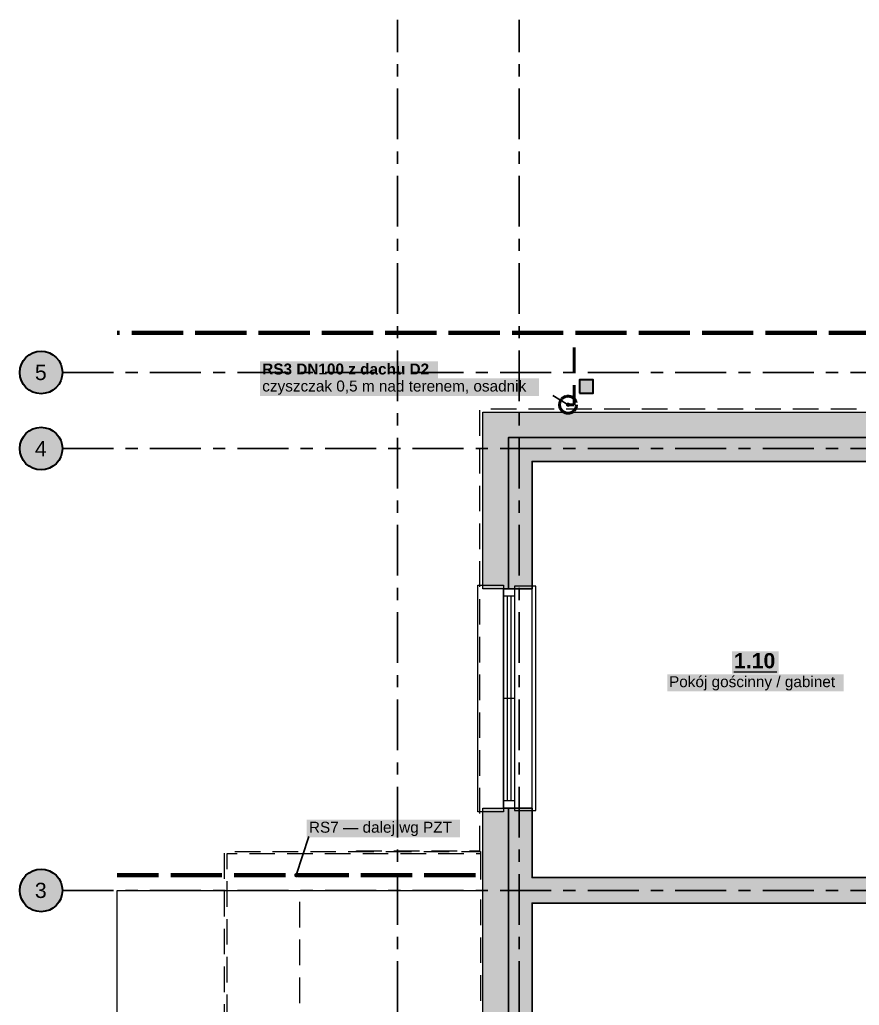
# Model space of a CAD drawing. Header units: metres. Extents: x -4.1 to 68, y -4.1 to 12.3.
# Drawn here: x 41.64 to 48.53, y 4.18 to 12.27 of the extents above; entities that cross this region are included whole.
import ezdxf

# ---------------------------------------------------------------- set-up
doc = ezdxf.new("R2010")
doc.units = ezdxf.units.M
for name, pattern in [('KRESKA_DLUGA', [9.45, 8.4, -1.05]), ('KRESKOWA', [5.25, 4.2, -1.05]), ('PUNKTOWA', [10.5, 8.4, -1.05, 0, -1.05])]:
    doc.linetypes.add(name, pattern=pattern)
doc.layers.add('A-MASKA', color=7, linetype='Continuous', lineweight=18)
doc.layers.add('S-OPISY', color=2, linetype='Continuous', lineweight=25)
for name, color, linetype, lineweight, true_color in [('I-OSIE', 8, 'PUNKTOWA', 18, 0x7a7a7a), ('I-PODKLAD', 8, 'Continuous', 18, 0x9a9a9a), ('I-PODKLAD-SCIANY', 8, 'Continuous', 25, 0x6e6e6e), ('I-PODKLAD-WYPELN', 254, 'Continuous', 18, 0xe6e6e6), ('I-POMIESZCZENIA', 8, 'Continuous', 25, 0x4a4a4a), ('S-DESZCZ', 150, 'KRESKA_DLUGA', 35, 0x00808a), ('S-KANAL', 34, 'Continuous', 50, 0x7a4500)]:
    doc.layers.add(name, color=color, linetype=linetype, lineweight=lineweight, true_color=true_color)
doc.styles.add('PL_ARIAL', font='arial.ttf')
doc.styles.add('PL_ARIAL_B', font='arialbd.ttf')

msp = doc.modelspace()

# ---------------------------------------------------------------- hatches: boundary and pattern name
at = {"layer": 'A-MASKA', "true_color": 0xffffff}
for points in [[(43.6152, 9.3207), (45.0751, 9.3207), (45.0751, 9.4655), (43.6152, 9.4655)], [(43.6152, 9.1812), (45.9041, 9.1812), (45.9041, 9.326), (43.6152, 9.326)], [(47.4881, 6.9045), (47.8717, 6.9045), (47.8717, 7.087), (47.4881, 7.087)], [(46.9559, 6.7577), (48.4039, 6.7577), (48.4039, 6.8975), (46.9559, 6.8975)], [(43.9984, 5.5608), (45.2548, 5.5608), (45.2548, 5.7056), (43.9984, 5.7056)]]:
    msp.add_hatch(color=7, dxfattribs=at).paths.add_polyline_path(points)
at = {"layer": 'I-OSIE', "true_color": 0xffffff}
for points in [[(41.9924, 9.375), (41.9909, 9.3978), (41.9865, 9.4203), (41.9791, 9.442), (41.969, 9.4625), (41.9563, 9.4815), (41.9412, 9.4987), (41.924, 9.5138), (41.9049, 9.5266), (41.8844, 9.5367), (41.8627, 9.544), (41.8403, 9.5485), (41.8174, 9.55), (41.7946, 9.5485), (41.7721, 9.544), (41.7504, 9.5367), (41.7299, 9.5266), (41.7109, 9.5138), (41.6937, 9.4987), (41.6786, 9.4815), (41.6659, 9.4625), (41.6557, 9.442), (41.6484, 9.4203), (41.6439, 9.3978), (41.6424, 9.375), (41.6439, 9.3522), (41.6484, 9.3297), (41.6557, 9.308), (41.6659, 9.2875), (41.6786, 9.2685), (41.6937, 9.2513), (41.7109, 9.2362), (41.7299, 9.2234), (41.7504, 9.2133), (41.7721, 9.206), (41.7946, 9.2015), (41.8174, 9.2), (41.8403, 9.2015), (41.8627, 9.206), (41.8844, 9.2133), (41.9049, 9.2234), (41.924, 9.2362), (41.9412, 9.2513), (41.9563, 9.2685), (41.969, 9.2875), (41.9791, 9.308), (41.9865, 9.3297), (41.9909, 9.3522)], [(41.9924, 8.75), (41.9909, 8.7728), (41.9865, 8.7953), (41.9791, 8.817), (41.969, 8.8375), (41.9563, 8.8565), (41.9412, 8.8737), (41.924, 8.8888), (41.9049, 8.9016), (41.8844, 8.9117), (41.8627, 8.919), (41.8403, 8.9235), (41.8174, 8.925), (41.7946, 8.9235), (41.7721, 8.919), (41.7504, 8.9117), (41.7299, 8.9016), (41.7109, 8.8888), (41.6937, 8.8737), (41.6786, 8.8565), (41.6659, 8.8375), (41.6557, 8.817), (41.6484, 8.7953), (41.6439, 8.7728), (41.6424, 8.75), (41.6439, 8.7272), (41.6484, 8.7047), (41.6557, 8.683), (41.6659, 8.6625), (41.6786, 8.6435), (41.6937, 8.6263), (41.7109, 8.6112), (41.7299, 8.5984), (41.7504, 8.5883), (41.7721, 8.581), (41.7946, 8.5765), (41.8174, 8.575), (41.8403, 8.5765), (41.8627, 8.581), (41.8844, 8.5883), (41.9049, 8.5984), (41.924, 8.6112), (41.9412, 8.6263), (41.9563, 8.6435), (41.969, 8.6625), (41.9791, 8.683), (41.9865, 8.7047), (41.9909, 8.7272)], [(41.9924, 5.125), (41.9909, 5.1478), (41.9865, 5.1703), (41.9791, 5.192), (41.969, 5.2125), (41.9563, 5.2315), (41.9412, 5.2487), (41.924, 5.2638), (41.9049, 5.2766), (41.8844, 5.2867), (41.8627, 5.294), (41.8403, 5.2985), (41.8174, 5.3), (41.7946, 5.2985), (41.7721, 5.294), (41.7504, 5.2867), (41.7299, 5.2766), (41.7109, 5.2638), (41.6937, 5.2487), (41.6786, 5.2315), (41.6659, 5.2125), (41.6557, 5.192), (41.6484, 5.1703), (41.6439, 5.1478), (41.6424, 5.125), (41.6439, 5.1022), (41.6484, 5.0797), (41.6557, 5.058), (41.6659, 5.0375), (41.6786, 5.0185), (41.6937, 5.0013), (41.7109, 4.9862), (41.7299, 4.9734), (41.7504, 4.9633), (41.7721, 4.956), (41.7946, 4.9515), (41.8174, 4.95), (41.8403, 4.9515), (41.8627, 4.956), (41.8844, 4.9633), (41.9049, 4.9734), (41.924, 4.9862), (41.9412, 5.0013), (41.9563, 5.0185), (41.969, 5.0375), (41.9791, 5.058), (41.9865, 5.0797), (41.9909, 5.1022)]]:
    msp.add_hatch(color=7, dxfattribs=at).paths.add_polyline_path(points)
at = {"layer": 'I-PODKLAD-WYPELN', "true_color": 0xe4e4e4}
h = msp.add_hatch(color=7, dxfattribs=at)
h.paths.add_polyline_path([(49.9924, 6.5), (49.9924, 6.365), (49.9924, 6.365), (49.9924, 6.365), (49.9924, 6.35), (49.9924, 6.35), (49.9924, 6.35), (49.7224, 6.35), (49.7224, 6.35), (49.7224, 6.35), (49.7224, 6.23), (49.7074, 6.23), (49.5124, 6.23), (49.5124, 8.645), (45.8474, 8.645), (45.8474, 8.645), (45.8474, 8.645), (45.8474, 8.645), (45.8474, 8.645), (45.8474, 8.645), (45.8474, 7.6), (45.8474, 7.6), (45.8474, 7.6), (45.6524, 7.6), (45.6524, 7.6), (45.6524, 7.6), (45.6524, 7.6), (45.6524, 7.6), (45.4424, 7.6), (45.4424, 7.6), (45.4424, 7.6), (45.4424, 9.05), (45.4424, 9.05), (45.4424, 9.05), (45.4424, 9.05), (50.0424, 9.05), (50.0424, 8.84), (50.0424, 8.84), (50.0424, 8.84), (50.0424, 8.84), (50.0424, 8.645), (50.0424, 8.645), (50.0424, 8.645), (49.7224, 8.645), (49.7224, 6.5), (49.7224, 6.5), (49.7224, 6.5), (49.7224, 6.5), (49.7224, 6.5), (49.9924, 6.5), (49.9924, 6.5), (49.9924, 6.5), (49.9924, 6.5)])
h.paths.add_polyline_path([(45.8324, 8.66), (45.8324, 8.66), (45.8407, 8.6517)], flags=0)
h.paths.add_polyline_path([(45.6524, 8.66), (45.6524, 8.66), (45.6524, 8.66), (45.6524, 8.66), (45.6524, 8.66)], flags=0)
h.paths.add_polyline_path([(45.6524, 8.84), (45.6524, 8.84), (45.6524, 8.84), (45.6524, 8.84), (45.6524, 8.84), (45.6524, 8.84)], flags=0)
msp.add_hatch(color=7, dxfattribs=at).paths.add_polyline_path([(49.5124, 5.23), (49.5124, 5.33), (49.7074, 5.33), (49.7224, 5.33), (49.7224, 5.23), (49.9424, 5.23), (49.9424, 5.23), (49.9424, 5.23), (49.9424, 5.23), (49.9424, 5.23), (49.9424, 5.035), (49.9424, 5.035), (49.9424, 5.035), (49.9424, 5.02), (49.9424, 5.02), (49.9424, 5.02), (45.8474, 5.02), (45.8474, 5.02), (45.8474, 5.02), (45.8474, 3.6), (45.8474, 3.6), (45.8474, 3.6), (45.6524, 3.6), (45.6524, 3.6), (45.6524, 3.6), (45.6524, 3.6), (45.6524, 3.6), (45.4424, 3.6), (45.4424, 3.6), (45.4424, 3.6), (45.4424, 5.8), (45.4424, 5.8), (45.4424, 5.8), (45.6524, 5.8), (45.6524, 5.8), (45.6524, 5.8), (45.6524, 5.8), (45.6524, 5.8), (45.8474, 5.8), (45.8474, 5.8), (45.8474, 5.8), (45.8474, 5.23), (45.8474, 5.23), (45.8474, 5.23), (45.8474, 5.23), (45.8474, 5.23)])
at = {"layer": 'S-DESZCZ', "true_color": 0x000000}
msp.add_hatch(color=7, dxfattribs=at).paths.add_polyline_path([(46.1599, 9.11), (46.1593, 9.1145), (46.1576, 9.1188), (46.1548, 9.1224), (46.1512, 9.1252), (46.1469, 9.1269), (46.1424, 9.1275), (46.1379, 9.1269), (46.1337, 9.1252), (46.13, 9.1224), (46.1273, 9.1188), (46.1255, 9.1145), (46.1249, 9.11), (46.1255, 9.1055), (46.1273, 9.1013), (46.13, 9.0976), (46.1337, 9.0948), (46.1379, 9.0931), (46.1424, 9.0925), (46.1469, 9.0931), (46.1512, 9.0948), (46.1548, 9.0976), (46.1576, 9.1013), (46.1593, 9.1055)])
at = {"layer": 'S-KANAL', "true_color": 0xffffff}
msp.add_hatch(color=7, dxfattribs=at).paths.add_polyline_path([(46.2374, 9.205), (46.3474, 9.205), (46.3474, 9.315), (46.2374, 9.315)])
at = {"layer": 'S-KANAL', "true_color": 0x000000}
msp.add_hatch(color=7, dxfattribs=at).paths.add_polyline_path([(46.2374, 9.205), (46.3474, 9.205), (46.3474, 9.315)])
at = {"layer": 'S-OPISY', "true_color": 0x000000}
for points in [[(46.1599, 9.11), (46.1593, 9.1145), (46.1576, 9.1188), (46.1548, 9.1224), (46.1512, 9.1252), (46.1469, 9.1269), (46.1424, 9.1275), (46.1379, 9.1269), (46.1337, 9.1252), (46.13, 9.1224), (46.1273, 9.1188), (46.1255, 9.1145), (46.1249, 9.11), (46.1255, 9.1055), (46.1273, 9.1013), (46.13, 9.0976), (46.1337, 9.0948), (46.1379, 9.0931), (46.1424, 9.0925), (46.1469, 9.0931), (46.1512, 9.0948), (46.1548, 9.0976), (46.1576, 9.1013), (46.1593, 9.1055)], [(43.9299, 5.25), (43.9293, 5.2545), (43.9276, 5.2588), (43.9248, 5.2624), (43.9212, 5.2652), (43.9169, 5.2669), (43.9124, 5.2675), (43.9079, 5.2669), (43.9037, 5.2652), (43.9, 5.2624), (43.8973, 5.2588), (43.8955, 5.2545), (43.8949, 5.25), (43.8955, 5.2455), (43.8973, 5.2412), (43.9, 5.2376), (43.9037, 5.2348), (43.9079, 5.2331), (43.9124, 5.2325), (43.9169, 5.2331), (43.9212, 5.2348), (43.9248, 5.2376), (43.9276, 5.2412), (43.9293, 5.2455)]]:
    msp.add_hatch(color=7, dxfattribs=at).paths.add_polyline_path(points)

# ---------------------------------------------------------------- linework, layer by layer
at = {"layer": 'I-OSIE', "linetype": 'PUNKTOWA', "lineweight": 25, "ltscale": 0.049534, "flags": 128}
for points in [[(44.7424, -3.75), (44.7424, 12.2692)], [(45.7424, -3.75), (45.7424, 12.2692)]]:
    msp.add_lwpolyline(points, dxfattribs=at)
at = {"layer": 'I-OSIE', "linetype": 'PUNKTOWA', "lineweight": 25, "ltscale": 0.049821, "flags": 128}
for points in [[(41.9924, 9.375), (68.0436, 9.375)], [(41.9924, 8.75), (68.0436, 8.75)], [(41.9924, 5.125), (68.0436, 5.125)]]:
    msp.add_lwpolyline(points, dxfattribs=at)
at = {"layer": 'I-OSIE', "linetype": 'Continuous', "lineweight": 35, "ltscale": 0.05}
for centre in [(41.8174, 9.375), (41.8174, 8.75), (41.8174, 5.125)]:
    msp.add_circle(centre, 0.175, dxfattribs=at)
at = {"layer": 'I-PODKLAD', "linetype": 'KRESKOWA', "lineweight": 13, "ltscale": 0.05, "flags": 128}
for points in [[(45.4174, 5.4455), (45.4174, 9.075), (49.5524, 9.075), (49.5524, 9.0505)], [(45.4424, -1.3005), (45.4424, -1.32), (43.3224, -1.32), (43.3224, 5.445), (45.4224, 5.445), (45.4224, 5.425), (43.3424, 5.425), (43.3424, -1.3), (43.9419, -1.3)], [(44.4074, 5.4455), (44.4074, 5.45), (45.4169, 5.45)], [(45.4224, 5.4245), (45.4224, 5.1255)], [(58.9929, -0.32), (59.5424, -0.32), (59.5424, -1.3), (43.9424, -1.3), (43.9424, 5.125), (45.4224, 5.125), (45.4224, 3.6005)]]:
    msp.add_lwpolyline(points, dxfattribs=at)
at = {"layer": 'I-PODKLAD', "lineweight": 18, "ltscale": 0.05}
for points in [[(45.6124, 7.63), (45.6124, 5.77), (45.4024, 5.77), (45.4024, 7.63)], [(45.7024, 7.62), (45.7024, 5.78), (45.8774, 5.78), (45.8774, 7.62)], [(45.7024, 7.6), (45.7024, 5.8), (45.6124, 5.8), (45.6124, 7.6)]]:
    msp.add_lwpolyline(points, close=True, dxfattribs=at)
for points in [[(45.7024, 7.54), (45.6124, 7.54)], [(45.6412, 7.54), (45.6412, 5.86)], [(45.6736, 7.54), (45.6736, 5.86)], [(45.7024, 6.7), (45.6124, 6.7)], [(45.7024, 5.86), (45.6124, 5.86)]]:
    msp.add_lwpolyline(points, dxfattribs=at)
at = {"layer": 'I-PODKLAD', "lineweight": 13, "ltscale": 0.05}
for points in [[(45.8474, 5.8005), (45.8474, 7.5995)], [(58.0424, -0.3005), (58.0424, -3.3), (42.4424, -3.3), (42.4424, 5.125), (45.4419, 5.125)]]:
    msp.add_lwpolyline(points, dxfattribs=at)
at = {"layer": 'I-PODKLAD-SCIANY', "lineweight": 13, "ltscale": 0.05}
msp.add_lwpolyline([(50.0424, 8.84), (45.6524, 8.84), (45.6524, 8.84), (45.6524, 8.84), (45.6524, 8.84), (45.6524, 8.84), (45.6524, 8.84), (45.6524, 8.84), (45.6524, 8.84), (45.6524, 8.84), (45.6524, 8.84), (45.6524, 8.84), (45.6524, 8.84), (45.6524, 8.84), (45.6524, 8.84), (45.6524, 8.84), (45.6524, 8.84), (45.6524, 8.84), (45.6524, 7.6), (45.6524, 7.6), (45.6524, 7.6), (45.4424, 7.6), (45.4424, 7.6), (45.4424, 7.6), (45.4424, 7.6), (45.4424, 9.05), (45.4424, 9.05), (45.4424, 9.05), (50.0424, 9.05)], dxfattribs=at)
at = {"layer": 'I-PODKLAD-SCIANY', "lineweight": 25, "ltscale": 0.05}
for points in [[(49.5124, 8.645), (45.8474, 8.645), (45.8474, 8.645), (45.8474, 8.645), (45.8474, 8.645), (45.8474, 8.645), (45.8474, 8.645), (45.8474, 8.645), (45.8474, 8.645), (45.8474, 8.645), (45.8474, 8.645), (45.8474, 8.645), (45.8474, 8.645), (45.8474, 8.645), (45.8474, 8.645), (45.8474, 8.645), (45.8474, 8.645), (45.8474, 8.645), (45.8474, 7.6), (45.8474, 7.6), (45.8474, 7.6), (45.6524, 7.6), (45.6524, 7.6), (45.6524, 7.6), (45.6524, 8.84), (45.6524, 8.84), (45.6524, 8.84), (45.6524, 8.84), (50.0424, 8.84)], [(45.6524, 3.6), (45.6524, 5.8), (45.6524, 5.8), (45.6524, 5.8), (45.8474, 5.8), (45.8474, 5.8), (45.8474, 5.8), (45.8474, 5.23), (45.8474, 5.23), (45.8474, 5.23), (45.8474, 5.23), (45.8474, 5.23), (45.8474, 5.23), (45.8474, 5.23), (45.8474, 5.23), (45.8474, 5.23), (45.8474, 5.23), (45.8474, 5.23), (45.8474, 5.23), (45.8474, 5.23), (45.8474, 5.23), (45.8474, 5.23), (45.8474, 5.23), (45.8474, 5.23), (49.5124, 5.23)], [(49.9424, 5.02), (45.8474, 5.02), (45.8474, 5.02), (45.8474, 5.02), (45.8474, 5.02), (45.8474, 5.02), (45.8474, 5.02), (45.8474, 5.02), (45.8474, 5.02), (45.8474, 5.02), (45.8474, 5.02), (45.8474, 5.02), (45.8474, 5.02), (45.8474, 5.02), (45.8474, 5.02), (45.8474, 5.02), (45.8474, 5.02), (45.8474, 5.02), (45.8474, 3.6)]]:
    msp.add_lwpolyline(points, dxfattribs=at)
at = {"layer": 'I-PODKLAD-SCIANY', "lineweight": 13, "ltscale": 0.05}
msp.add_lwpolyline([(45.4424, 5.8), (45.4424, 5.8), (45.6524, 5.8), (45.6524, 5.8), (45.6524, 5.8), (45.6524, 3.6), (45.6524, 3.6), (45.6524, 3.6), (45.6524, 3.6), (45.4424, 3.6), (45.4424, 3.6), (45.4424, 3.6), (45.4424, 3.6), (45.4424, 5.8)], close=True, dxfattribs=at)
at = {"layer": 'I-POMIESZCZENIA', "lineweight": 18, "ltscale": 0.05}
msp.add_lwpolyline([(47.5031, 6.917), (47.8567, 6.917)], dxfattribs=at)
at = {"layer": 'S-DESZCZ', "linetype": 'KRESKA_DLUGA', "lineweight": 70, "ltscale": 0.05, "flags": 128}
for points in [[(54.9424, 9.7), (42.4424, 9.7)], [(45.3824, 5.25), (42.4424, 5.25)]]:
    msp.add_lwpolyline(points, dxfattribs=at)
at = {"layer": 'S-DESZCZ', "linetype": 'KRESKOWA', "lineweight": 50, "ltscale": 0.05, "flags": 128}
msp.add_lwpolyline([(46.1424, 9.11), (46.1924, 9.11), (46.1924, 9.65)], dxfattribs=at)
at = {"layer": 'S-DESZCZ', "lineweight": 50, "ltscale": 0.05}
msp.add_circle((46.1424, 9.11), 0.07, dxfattribs=at)
at = {"layer": 'S-KANAL', "lineweight": 35, "ltscale": 0.05}
msp.add_lwpolyline([(46.2374, 9.205), (46.3474, 9.205), (46.3474, 9.315), (46.2374, 9.315)], close=True, dxfattribs=at)
at = {"layer": 'S-OPISY', "lineweight": 25, "ltscale": 0.05}
for points in [[(46.1424, 9.11), (46.0174, 9.187)], [(43.9124, 5.25), (44.0159, 5.5666)]]:
    msp.add_lwpolyline(points, dxfattribs=at)

# ---------------------------------------------------------------- texts
at = {"layer": 'I-OSIE', "style": 'PL_ARIAL'}
for s, p in [('5', (41.7669, 9.3125)), ('4', (41.7669, 8.6875)), ('3', (41.7669, 5.0625))]:
    msp.add_text(s, height=0.125, dxfattribs=at).set_placement(p)
at = {"layer": 'I-POMIESZCZENIA'}
for s, height, style, p in [('1.10', 0.125, 'PL_ARIAL_B', (47.5031, 6.947)), ('Pokój gościnny / gabinet', 0.09, 'PL_ARIAL', (46.9709, 6.7925))]:
    msp.add_text(s, height=height, dxfattribs=dict(at, style=style)).set_placement(p)
at = {"layer": 'S-OPISY'}
for s, style, p in [('RS3 DN100 z dachu D2', 'PL_ARIAL_B', (43.6327, 9.358)), ('czyszczak 0,5 m nad terenem, osadnik', 'PL_ARIAL', (43.6327, 9.2185)), ('RS7 — dalej wg PZT', 'PL_ARIAL', (44.0159, 5.5981))]:
    msp.add_text(s, height=0.09, dxfattribs=dict(at, style=style)).set_placement(p)

doc.saveas('drawing.dxf')
